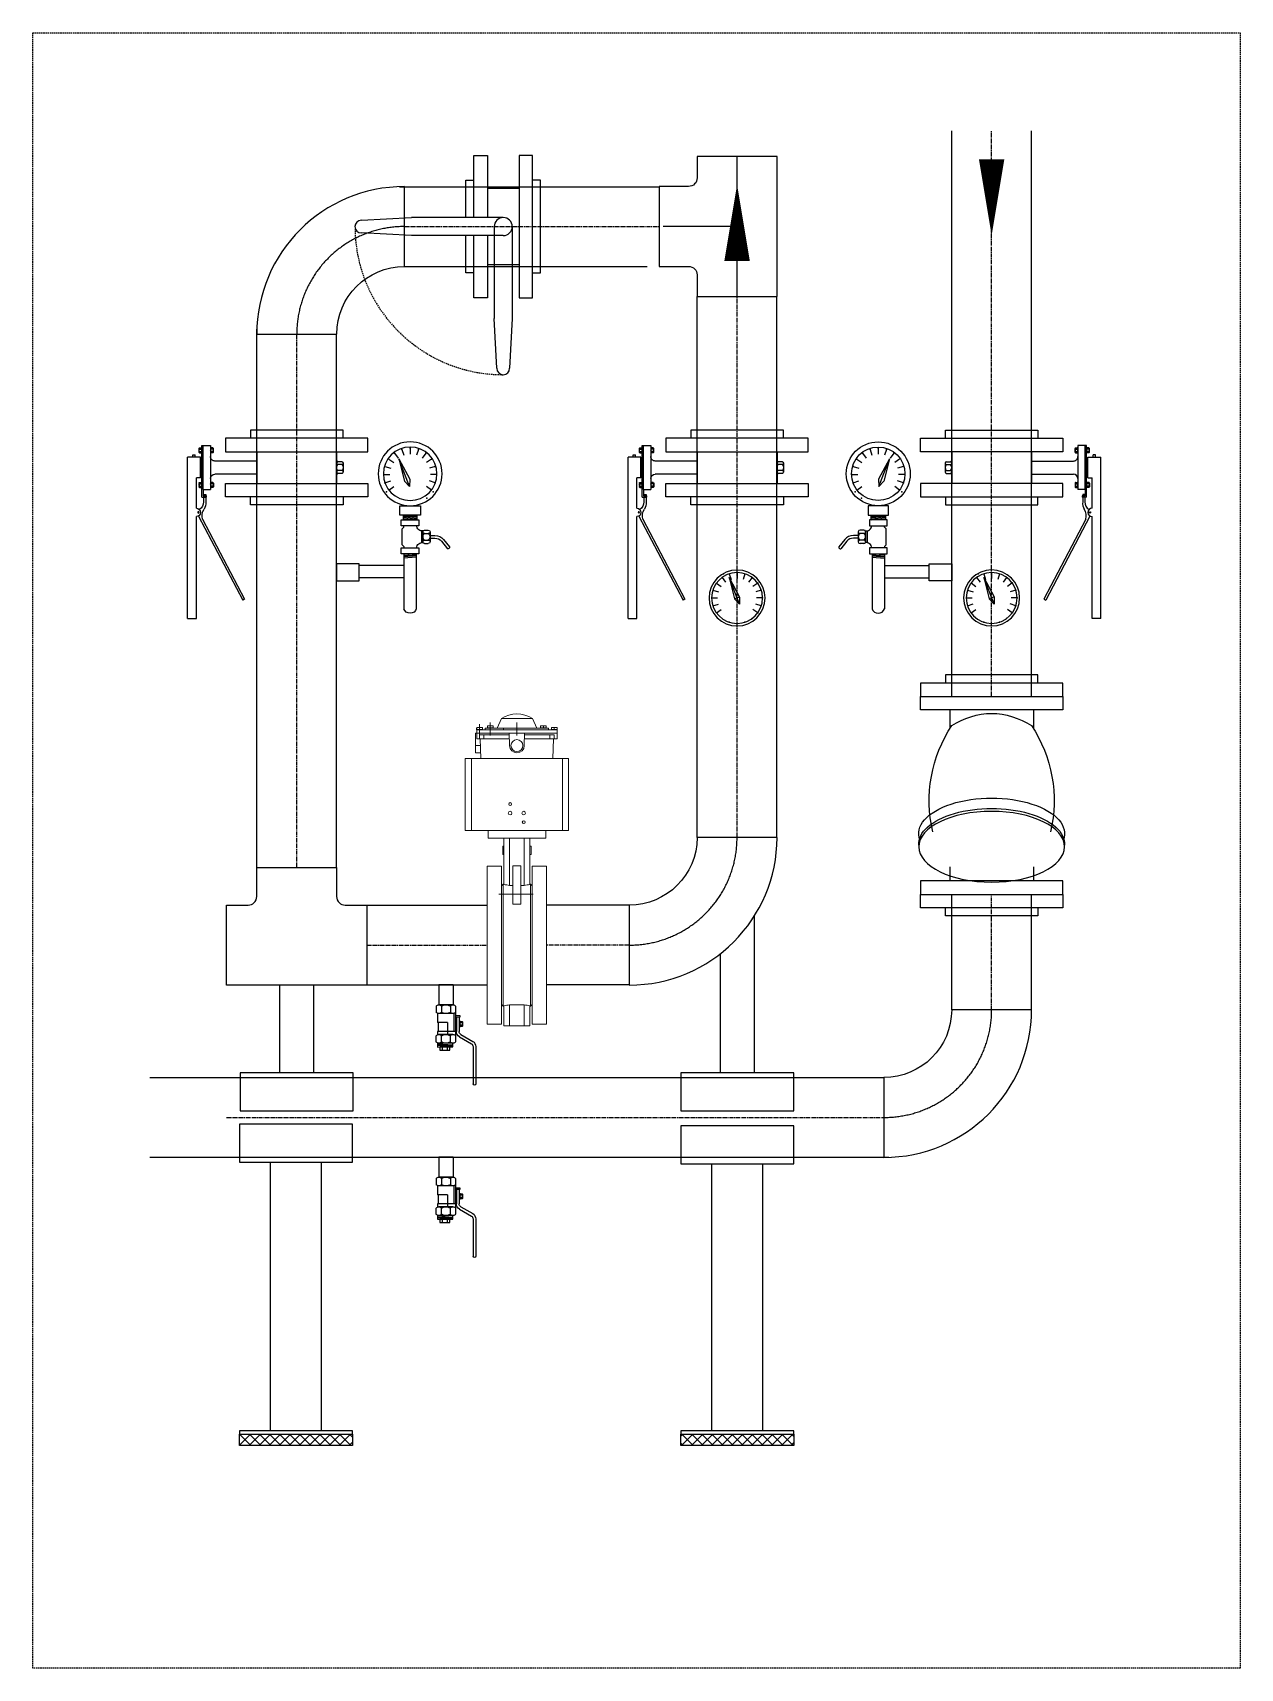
# Model space of a CAD drawing. Extents: x 0 to 160756, y 0 to 229247.
# Drawn here: x 46562 to 48697, y 109859 to 112752 of the extents above; entities that cross this region are included whole.
import ezdxf

# ---------------------------------------------------------------- set-up
doc = ezdxf.new("R2010")
doc.units = 0
doc.header["$LTSCALE"] = 10
for name, pattern in [('XCM7P30CDA$0$20P1-CDA-03-C10-00$0$XCM2QB1$0$HIDDEN', [0.375, 0.25, -0.125]), ('XCM7P30CDA$0$CENTER', [50.8, 31.75, -6.35, 6.35, -6.35]), ('XCM7P30CDA$0$CENTER2', [1.125, 0.75, -0.125, 0.125, -0.125]), ('XCM7P30CDA$0$CENTERX2', [20.32, 12.7, -2.54, 2.54, -2.54]), ('XCM7P30CDA$0$HIDDEN', [0.375, 0.25, -0.125])]:
    doc.linetypes.add(name, pattern=pattern)
for name, color, linetype in [('XCM7P30CDA$0$FORMAT', 252, 'Continuous'), ('XCM7P30CDA$0$M-PIPE-CHWR20', 252, 'Continuous'), ('XCM7P30CDA$0$M-PIPE-CHWR20_CL', 252, 'XCM7P30CDA$0$CENTER2'), ('XCM7P30CDA$0$M-PIPE-CHWS12', 252, 'Continuous'), ('XCM7P30CDA$0$M-PIPE-CHWS12_CL', 252, 'XCM7P30CDA$0$CENTER2'), ('XCM7P30CDA$0$M-PIPE-VAVE', 252, 'Continuous'), ('XCM7P30CDA$0$M-PIPE-VENT', 252, 'Continuous'), ('XCM7P30CDA$0$管架', 252, 'Continuous')]:
    doc.layers.add(name, color=color, linetype=linetype)
doc.layers.add('XCM7P30CDA$0$M-PIPE-38_4C CONDENSER WATER RETURN-1', color=252, linetype='Continuous', lineweight=5)

# ---------------------------------------------------------------- blocks, each defined once
blk = doc.blocks.new('XCM7P30CDA$0$Es-125')
blk.add_lwpolyline([(7.06501, 0, 0.414213562), (-19.05, 26.11501), (-19.05, 11.98499, -0.414213562), (-7.06501, 0)], format="xyb", close=True)
at = {"color": 1, "linetype": 'XCM7P30CDA$0$CENTER'}
blk.add_arc((-19.05, 0), 19.05, 0, 90, dxfattribs=at)
blk = doc.blocks.new('XCM7P30CDA$0$Y-S 125A')
for p, q in [((-74.1, 423.2), (-74.1, 391.3)), ((74.1, 423.2), (74.1, 391.3)), ((-74.1, 145.5), (-74.1, 122.3)), ((74.1, 145.5), (74.1, 122.3))]:
    blk.add_line(p, q)
for points in [[(-125.8, 447), (-125.8, 470.8), (125.8, 470.8), (125.8, 447), (-125.8, 447)], [(-81.8, 470.8), (-81.8, 485.1), (81.8, 485.1), (81.8, 470.8)], [(-125.8, 447), (-125.8, 423.2), (125.8, 423.2), (125.8, 447), (-125.8, 447)], [(-125.8, 97), (-125.8, 120.8), (125.8, 120.8), (125.8, 97), (-125.8, 97)], [(-125.8, 97), (-125.8, 73.2), (125.8, 73.2), (125.8, 97), (-125.8, 97)], [(-81.8, 73.2), (-81.8, 58.9), (81.8, 58.9), (81.8, 73.2)]]:
    blk.add_lwpolyline(points)
for centre, radius, start, end in [((3.5, 278.9), 138.3, 91.4539, 122.2502), ((-3.5, 278.9), 138.3, 57.7498, 88.5461), ((131.2, 262.6), 241.6, 146.5215, 193.1258), ((-131.2, 262.6), 241.6, 346.8742, 33.4785)]:
    blk.add_arc(centre, radius, start, end)
at = {"ltscale": 0.2}
for centre, start_param, end_param in [((0, 204.6), 2.95343, 6.471347), ((0, 186.3), 3.100764, 6.324014)]:
    blk.add_ellipse(centre, major_axis=(-128.8, 0), ratio=0.486038, start_param=start_param, end_param=end_param, dxfattribs=at)
blk.add_ellipse((0, 181.2), major_axis=(-128.8, 0), ratio=0.486038, dxfattribs=at)
blk = doc.blocks.new('XCM7P30CDA$0$125AA')
for p, q in [((147.4, 55.4), (147.4, 61.9)), ((148.3, 63), (151.4, 63)), ((148.3, 60.8), (151.4, 60.8)), ((165.6, 66.9), (152.3, 66.9)), ((152.3, 66.9), (152.3, -10.9)), ((167.9, 66.9), (165.6, 66.9)), ((165.6, -10.9), (165.6, 66.9)), ((167.9, -24.3), (167.9, 66.9)), ((171.9, 63), (168.7, 63)), ((171.9, 60.8), (168.7, 60.8)), ((172.7, 55.4), (172.7, 61.9)), ((-82.3, 35.7), (-82.3, 20.3)), ((-80.2, 38.3), (-72.7, 38.3)), ((-80.2, 33.2), (-72.7, 33.2)), ((-70.6, 56), (-70.6, 0)), ((70.6, 56), (70.6, 0)), ((70.6, 39.6), (144.6, 39.6)), ((148.3, 56.5), (151.4, 56.5)), ((148.3, 54.3), (151.4, 54.3)), ((167.9, 36.6), (170.1, 36.6)), ((171.9, 56.5), (168.7, 56.5)), ((171.9, 54.3), (168.7, 54.3)), ((170.1, 46.2), (192.8, 46.2)), ((170.1, 9.8), (170.1, 46.2)), ((183.4, 50.5), (179.5, 50.5)), ((179.5, 46.2), (179.5, 50.5)), ((183.4, 46.2), (183.4, 50.5)), ((192.8, -238.9), (192.8, 46.2)), ((125.8, 0), (-125.8, 0)), ((-125.8, 0), (-125.8, -23.8)), ((-80.2, 22.8), (-72.7, 22.8)), ((-80.2, 17.7), (-72.7, 17.7)), ((70.6, 16.4), (144.6, 16.4)), ((125.8, -23.8), (125.8, 0)), ((147.4, 0.6), (147.4, -5.9)), ((148.3, 1.7), (151.4, 1.7)), ((167.9, 19.4), (170.1, 19.4)), ((171.9, 1.7), (168.7, 1.7)), ((170.1, 9.8), (177.4, 9.8)), ((172.7, 0.6), (172.7, -5.9)), ((177.4, -44), (177.4, 9.8)), ((-125.8, -23.8), (125.8, -23.8)), ((-81.8, -23.8), (-81.8, -38.1)), ((81.8, -38.1), (81.8, -23.8)), ((148.3, -0.5), (151.4, -0.5)), ((148.3, -4.8), (151.4, -4.8)), ((148.3, -7), (151.4, -7)), ((165.6, -10.9), (152.3, -10.9)), ((160.3, -22), (160.3, -24.3)), ((165.6, -22), (160.3, -22)), ((167.9, -24.3), (160.3, -24.3)), ((160.9, -19.6), (160.9, -22)), ((164.8, -19.6), (160.9, -19.6)), ((160.9, -24.3), (160.9, -32.9)), ((164.8, -19.6), (164.8, -22)), ((164.8, -24.3), (164.8, -32.9)), ((165.6, -10.9), (165.6, -22)), ((171.9, -0.5), (168.7, -0.5)), ((171.9, -4.8), (168.7, -4.8)), ((171.9, -7), (168.7, -7)), ((-81.8, -38.1), (81.8, -38.1)), ((166.6, -63.4), (92.1, -204.7)), ((173.8, -57.9), (95.5, -206.5)), ((177.4, -238.9), (177.4, -58.8)), ((92.1, -204.7), (95.5, -206.5)), ((192.8, -238.9), (177.4, -238.9))]:
    blk.add_line(p, q)
for points in [[(-81.8, 79.8), (-81.8, 94.1), (81.8, 94.1), (81.8, 79.8)], [(-125.8, 56), (-125.8, 79.8), (125.8, 79.8), (125.8, 56), (-125.8, 56)]]:
    blk.add_lwpolyline(points)
for centre, major_axis, start_param, end_param in [((150.6, 58.7), (-2.22, 2.22), 0.024385, 1.546411), ((148.5, 61.9), (-0.785, 0.785), -0.564084, 2.13488), ((151.2, 64.1), (0.785, 0.785), 4.148305, 5.497787), ((151.2, 61.9), (0.785, 0.785), 4.148305, 6.847269), ((149.1, 58.7), (-2.22, 2.22), 3.165978, 4.688004), ((171, 58.7), (2.22, 2.22), 1.595182, 3.117207), ((169, 64.1), (-0.785, 0.785), 0.785398, 2.13488), ((169, 61.9), (-0.785, 0.785), -0.564084, 2.13488), ((171.6, 61.9), (0.785, 0.785), 4.148305, 6.847269), ((169.6, 58.7), (2.22, 2.22), 4.736774, 6.2588), ((-74.8, 28), (5.29, 5.29), 1.595182, 3.117207), ((-79.6, 35.7), (1.87, 1.87), 1.006713, 3.705676), ((-73.3, 40.9), (-1.87, 1.87), 2.577509, 3.926991), ((-73.3, 35.7), (1.87, 1.87), 4.148305, 6.847269), ((-78.1, 28), (-5.29, 5.29), 3.165978, 4.688004), ((144.6, 47.3), (-5.47, 5.47), 2.356194, 3.926991), ((148.5, 55.4), (-0.785, 0.785), -0.564084, 2.13488), ((151.2, 55.4), (0.785, 0.785), 4.148305, 6.847269), ((151.2, 53.3), (-0.785, 0.785), 3.926991, 5.276473), ((169, 55.4), (-0.785, 0.785), -0.564084, 2.13488), ((169, 53.3), (0.785, 0.785), 1.006713, 2.356194), ((171.6, 55.4), (-0.785, 0.785), 2.577509, 5.276473), ((-79.6, 20.3), (1.87, 1.87), 1.006713, 3.705676), ((-73.3, 20.3), (1.87, 1.87), 4.148305, 6.847269), ((-73.3, 15.1), (1.87, 1.87), 5.497787, 6.847269), ((144.6, 8.7), (5.47, 5.47), 5.497787, 7.068583), ((148.5, 0.6), (0.785, 0.785), 1.006713, 3.705676), ((151.2, 2.7), (0.785, 0.785), 4.148305, 5.497787), ((151.2, 0.6), (-0.785, 0.785), 2.577509, 5.276473), ((169, 2.7), (-0.785, 0.785), 0.785398, 2.13488), ((169, 0.6), (0.785, 0.785), 1.006713, 3.705676), ((171.6, 0.6), (-0.785, 0.785), 2.577509, 5.276473), ((150.6, -2.7), (2.22, 2.22), 1.595182, 3.117207), ((148.5, -5.9), (0.785, 0.785), 1.006713, 3.705676), ((149.1, -2.7), (-2.22, 2.22), 3.165978, 4.688004), ((151.2, -5.9), (-0.785, 0.785), 2.577509, 5.276473), ((151.2, -8.1), (-0.785, 0.785), 3.926991, 5.276473), ((171, -2.7), (2.22, 2.22), 1.595182, 3.117207), ((169, -5.9), (0.785, 0.785), 1.006713, 3.705676), ((169, -8.1), (0.785, 0.785), 1.006713, 2.356194), ((169.6, -2.7), (-2.22, 2.22), 3.165978, 4.688004), ((171.6, -5.9), (-0.785, 0.785), 2.577509, 5.276473), ((181, -35.3), (-14.3, 14.3), 0.66637, 1.326971), ((145.5, -57.8), (15.4, 15.4), 5.237289, 6.083365), ((179.5, -33.4), (-10.4, 10.4), 0.748374, 1.83462), ((177.4, -51.4), (-5.23, 5.23), -0.785398, 2.356194)]:
    blk.add_ellipse(centre, major_axis=major_axis, ratio=1, start_param=start_param, end_param=end_param)
blk.add_ellipse((173.7, -51.4), major_axis=(0.827, 0.827), ratio=1)
blk = doc.blocks.new('XCM7P30CDA$0$125AAA')
for p, q in [((-67.5, 0), (-67.5, -56)), ((67.5, 0), (67.5, -56)), ((-15.9, -28), (-15.9, -190.4)), ((0, -12.1), (162.4, -12.1)), ((15.9, -28), (15.9, -190.4)), ((162.4, -12.1), (250.7, -16.7)), ((0, -43.9), (162.4, -43.9)), ((250.7, -39.3), (162.4, -43.9)), ((-11.3, -278.7), (-15.9, -190.4)), ((15.9, -190.4), (11.3, -278.7))]:
    blk.add_line(p, q)
for points in [[(81.8, 23.8), (81.8, 38.1), (-81.8, 38.1), (-81.8, 23.8)], [(125.8, 0), (125.8, 23.8), (-125.8, 23.8), (-125.8, 0), (125.8, 0)], [(-15.9, -79.8), (-125.8, -79.8), (-125.8, -56), (-15.9, -56)], [(15.9, -56), (125.8, -56)], [(125.8, -56), (125.8, -79.8), (15.9, -79.8)], [(-15.9, -94.1), (-81.8, -94.1), (-81.8, -79.8)], [(81.8, -79.8), (81.8, -94.1), (15.9, -94.1)]]:
    blk.add_lwpolyline(points)
for centre, radius, start, end in [((0, -28), 15.9, 0, 180), ((0, -28), 15.9, 90, 270), ((250.7, -28), 11.3, 270, 90), ((0, -278.7), 11.3, 180, 0)]:
    blk.add_arc(centre, radius, start, end)
at = {"linetype": 'XCM7P30CDA$0$HIDDEN'}
blk.add_arc((0, -28), 262, 270, 0, dxfattribs=at)
blk = doc.blocks.new('XCM7P30CDA$0$tg')
at = {"color": 3}
for p, q in [((-26.5, 36.4), (-20.3, 28)), ((-13.9, 42.8), (-10.7, 32.9)), ((14.1, 36.1), (-4.5, 1.7)), ((-4.2, -10.9), (14.1, 36.1)), ((0, 45), (0, 34.6)), ((14.1, 36.1), (4.5, -1.7)), ((13.9, 42.8), (10.7, 32.9)), ((26.5, 36.4), (20.3, 28)), ((-42.8, 13.9), (-32.9, 10.7)), ((-36.4, 26.5), (-28, 20.3)), ((-4.5, 1.7), (4.5, -1.7)), ((-4.5, 1.7), (-4.2, -10.9)), ((36.4, 26.5), (28, 20.3)), ((42.8, 13.9), (32.9, 10.7)), ((-45, 0), (-34.6, 0)), ((-42.8, -13.9), (-32.9, -10.7)), ((-36.4, -26.5), (-28, -20.3)), ((4.5, -1.7), (-4.2, -10.9)), ((36.4, -26.5), (28, -20.3)), ((42.8, -13.9), (32.9, -10.7)), ((45, 0), (34.6, 0))]:
    blk.add_line(p, q, dxfattribs=at)
for radius in [49.5, 45]:
    blk.add_circle((0, 0), radius, dxfattribs=at)
for p in [(-26.5, 36.4), (23.9, 42.8), (26.5, 36.4), (-42.8, 13.9), (-36.4, 26.5), (-45, 0), (-42.8, -13.9), (-36.4, -26.5), (-26.5, -36.4)]:
    blk.add_point(p, dxfattribs=at)
for p in [(-13.9, -42.8), (0, -45), (13.9, -42.8)]:
    blk.add_point(p)
blk = doc.blocks.new('XCM7P30CDA$0$PG')
at = {"layer": 'XCM7P30CDA$0$M-PIPE-VAVE', "color": 3}
for p, q in [((-157.5, 211), (-151.1, 202.2)), ((-144.5, 217.6), (-141.1, 207.3)), ((-130, 219.9), (-130, 209.1)), ((-115.5, 217.6), (-118.9, 207.3)), ((-102.5, 211), (-108.9, 202.2)), ((-174.5, 187.6), (-164.2, 184.2)), ((-167.8, 200.6), (-159.1, 194.2)), ((-110, 200.7), (-129.3, 165)), ((-129, 151.9), (-110, 200.7)), ((-110, 200.7), (-120, 161.4)), ((-92.2, 200.6), (-100.9, 194.2)), ((-85.5, 187.6), (-95.8, 184.2)), ((-176.8, 173.1), (-165.9, 173.1)), ((-174.5, 158.7), (-164.2, 162)), ((-167.8, 145.6), (-159.1, 152)), ((-129.3, 165), (-129, 151.9)), ((-120, 161.4), (-129, 151.9)), ((-92.2, 145.6), (-100.9, 152)), ((-85.5, 158.7), (-95.8, 162)), ((-83.2, 173.1), (-94.1, 173.1)), ((-148, 118), (-148, 101.5)), ((-112, 118), (-148, 118)), ((-112, 101.5), (-112, 118)), ((-148, 101.5), (-112, 101.5)), ((-145.6, 93), (-145.6, 82.7)), ((-114.4, 93), (-145.6, 93)), ((-142.6, 93), (-142.6, 101.5)), ((-142.6, 99), (-117.4, 101)), ((-142.6, 97), (-117.4, 99)), ((-142.6, 95), (-117.4, 97)), ((-142.6, 93), (-117.4, 95)), ((-117.4, 101.5), (-117.4, 93)), ((-114.4, 82.7), (-114.4, 93)), ((-189, 58.1), (-199.6, 45)), ((-165.3, 65.4), (-173.9, 65.4)), ((-165.3, 60.6), (-173.9, 60.6)), ((-165.3, 71.8), (-165.3, 54.2)), ((-165.2, 71.8), (-165.2, 54.2)), ((-155.5, 74.9), (-162.1, 74.9)), ((-155.5, 68.7), (-162.1, 68.7)), ((-152.4, 71.8), (-152.4, 54.2)), ((-149.8, 73.3), (-149.8, 52.7)), ((-145.6, 82.7), (-114.4, 82.7)), ((-118.8, 80.2), (-118.8, 82.7)), ((-115.9, 77.2), (-118.8, 80.2)), ((-115.9, 48.8), (-115.9, 77.2)), ((-185.3, 55.1), (-195.9, 42)), ((-155.5, 57.3), (-162.1, 57.3)), ((-155.5, 51.1), (-162.1, 51.1)), ((-145.6, 43.3), (-145.6, 33)), ((-114.4, 43.3), (-145.6, 43.3)), ((-145.6, 33), (-114.4, 33)), ((-140.9, 33), (-140.9, -64.2)), ((-140.9, 31.2), (-119.1, 29.5)), ((-140.9, 29.3), (-119.1, 27.5)), ((-138, 33), (-119.1, 31.5)), ((-119.1, 33), (-119.1, -64.2)), ((-115.9, 48.8), (-118.8, 45.8)), ((-118.8, 45.8), (-118.8, 43.3)), ((-114.4, 33), (-114.4, 43.3)), ((-140.9, 27.3), (-119.1, 25.5)), ((-119.1, 12), (-40, 12)), ((-119.1, -9.8), (-40, -9.8))]:
    blk.add_line(p, q, dxfattribs=at)
blk.add_lwpolyline([(0, -15), (-40, -15), (-40, 15), (0, 15)], close=True, dxfattribs=at)
for radius in [56.5, 47.3]:
    blk.add_circle((-130, 174.5), radius, dxfattribs=at)
for centre, radius, start, end in [((-174.6, 47.5), 17.9, 87.5039, 143.6351), ((-173.9, 45.9), 14.7, 90, 141.139), ((-158.5, 63), 6.74, 122.5505, 237.4495), ((-162.1, 71.8), 3.1, 90, 270), ((-155.5, 71.8), 3.1, 270, 90), ((-159.1, 63), 6.74, 302.5505, 57.4495), ((-151.7, 83.7), 10.4, 263.0366, 354.3974), ((-196.9, 44.6), 2.75, 171.6144, 290.6636), ((-162.1, 54.2), 3.1, 90, 270), ((-155.5, 54.2), 3.1, 270, 90), ((-151.7, 42.6), 10.4, 4.8138, 96.9634), ((-130, -60.9), 11.4, 196.6033, 343.3967)]:
    blk.add_arc(centre, radius, start, end, dxfattribs=at)
for p in [(-157.5, 211), (-144.5, 217.6), (-130, 219.9), (-115.5, 217.6), (-102.5, 211), (-174.5, 187.6), (-167.8, 200.6), (-176.8, 173.1), (-174.5, 158.7), (-85.5, 158.7), (-83.2, 173.1), (-170.9, 142.6), (-159.6, 131.3), (-88.2, 142.6)]:
    blk.add_point(p, dxfattribs=at)
blk = doc.blocks.new('XCM7P30CDA$0$AR')
blk.add_lwpolyline([(0, 0, 0, 15, 0), (45, 0, 0, 0, 0)], format="xyseb")
blk = doc.blocks.new('XCM7P30CDA$0$BALL')
at = {"color": 0, "linetype": 'ByBlock'}
for p, q in [((-1.88, 2.46), (-1.88, -2.83)), ((-1.5, 2.64), (0.58, 2.64)), ((-1.12, 2.46), (-1.12, 1.53)), ((0.21, 2.46), (0.21, 1.53)), ((0.96, 2.46), (0.96, 1.53)), ((-2.91, 0.07), (-2.91, -0.45)), ((-2.54, 0.17), (-2.86, 0.17)), ((-2.52, 1.07), (-2.52, 0.8)), ((-1.88, 1.07), (-2.52, 1.07)), ((-2.52, 0.8), (-1.88, 0.8)), ((-2.41, 0.26), (-2.49, 0.26)), ((-2.49, 0.26), (-2.49, -0.64)), ((-2.49, 0.07), (-2.49, -0.45)), ((-2.41, 0.8), (-2.41, -1.3)), ((-2.01, 0.8), (-2.01, -1.3)), ((-1.88, 0.01), (-2.01, 0.01)), ((-1.64, 1.37), (-1.64, -1.29)), ((-1.5, 1.35), (0.58, 1.35)), ((-0.71, 0.05), (0.78, 0.05)), ((-0.71, 0.05), (-0.71, -1.73)), ((0.68, 0.05), (0.68, -1.29)), ((0.78, 1.39), (0.78, 0.05)), ((-2.66, -1.73), (-4.41, -2.74)), ((-2.46, -2.08), (-4.21, -3.09)), ((-2.86, -0.02), (-2.54, -0.02)), ((-2.86, -0.35), (-2.54, -0.35)), ((-2.86, -0.54), (-2.54, -0.54)), ((-2.41, -0.64), (-2.49, -0.64)), ((-1.88, -0.38), (-2.01, -0.38)), ((-1.88, -1.29), (0.78, -1.29)), ((-1.5, -1.73), (0.58, -1.73)), ((-1.12, -2.83), (-1.12, -1.91)), ((0.21, -2.83), (0.21, -1.91)), ((0.78, -1.29), (0.78, -1.77)), ((0.96, -2.83), (0.96, -1.91)), ((-4.86, -3.52), (-4.86, -8.99)), ((-4.46, -3.52), (-4.46, -8.99)), ((-1.5, -3.01), (0.58, -3.01))]:
    blk.add_line(p, q, dxfattribs=at)
for centre, radius, start, end in [((-1.5, 2.15), 0.487, 39.1755, 140.8245), ((-0.46, 1.31), 1.32, 59.7968, 120.2032), ((0.58, 2.15), 0.487, 39.1755, 140.8245), ((-2.79, 0.07), 0.122, 129.1755, 230.8245), ((-2.61, 0.07), 0.122, 309.1755, 50.8245), ((-1.5, 1.84), 0.487, 219.1755, 320.8245), ((-0.46, 2.67), 1.32, 239.7968, 300.2032), ((0.58, 1.84), 0.487, 219.1755, 320.8245), ((-2.58, -0.19), 0.331, 149.7968, 210.2032), ((-2.79, -0.45), 0.122, 129.1755, 230.8245), ((-2.91, -1.3), 0.5, 300, 0), ((-2.82, -0.19), 0.331, 329.7968, 30.2032), ((-2.61, -0.45), 0.122, 309.1755, 50.8245), ((-2.91, -1.3), 0.9, 300, 0), ((-1.5, -2.21), 0.487, 39.1755, 140.8245), ((-0.46, -3.05), 1.32, 59.7968, 120.2032), ((0.58, -2.21), 0.487, 39.1755, 140.8245), ((-3.96, -3.52), 0.9, 120, 180), ((-3.96, -3.52), 0.5, 120, 180), ((-1.5, -2.53), 0.487, 219.1755, 320.8245), ((-0.46, -1.69), 1.32, 239.7968, 300.2032), ((0.58, -2.53), 0.487, 219.1755, 320.8245), ((-4.66, -8.99), 0.2, 180, 0)]:
    blk.add_arc(centre, radius, start, end, dxfattribs=at)
blk = doc.blocks.new('XCM7P30CDA$0$A$C594865B6')
at = {"color": 0, "linetype": 'ByBlock'}
for p, q in [((33.3, 147.7), (33.3, 118.2)), ((33.3, 147.7), (54.6, 147.7)), ((54.6, 147.7), (54.6, 118.2))]:
    blk.add_line(p, q, dxfattribs=at)
at = {"layer": 'XCM7P30CDA$0$管架', "linetype": 'ByBlock'}
for p, q in [((33.6, 56.2), (55.9, 58.9)), ((34.5, 58.9), (55.4, 60.6)), ((55.9, 58.9), (34.5, 58.9)), ((42, 56.2), (42, 51.6)), ((49.7, 56.2), (49.7, 51.6))]:
    blk.add_line(p, q, dxfattribs=at)
blk.add_lwpolyline([(56.3, 62.1), (56.3, 56.2), (33.6, 56.2), (33.6, 61.7)], dxfattribs=at)
blk.add_lwpolyline([(38.4, 56.2), (53.2, 56.2), (53.2, 51.6), (38.4, 51.6)], close=True, dxfattribs=at)
at = {"color": 1, "linetype": 'ByBlock', "xscale": 10, "yscale": 10, "zscale": 10}
blk.add_blockref('XCM7P30CDA$0$BALL', (48.6, 91.9), dxfattribs=at)
blk = doc.blocks.new('XCM7P30CDA$0$A$Cb3f3f79e')
at = {"color": 7, "linetype": 'Continuous', "lineweight": 15}
for p, q in [((-330, 127.5), (-330, 116.5)), ((-330, 127.5), (-322.6, 127.5)), ((-330, 116.5), (-322.6, 116.5)), ((-330, 98.2), (-330, 116.5)), ((-322.6, 127.5), (-278, 127.5)), ((-322.6, 116.5), (-278, 116.5)), ((-278, 127.5), (-272.7, 127.5)), ((-278, 116.5), (-272.7, 116.5)), ((-272.7, 127.5), (-213, 127.5)), ((-272.7, 116.5), (-213, 116.5)), ((-213, 127.5), (-203, 127.5)), ((-213, 116.5), (-203, 116.5)), ((-203, 127.5), (-203, 116.5)), ((-203, 58), (-203, 116.5)), ((-388.1, 88), (-388.1, 85.5)), ((-384.5, 88), (-387.7, 88)), ((-385.2, 107), (-385.2, 104.5)), ((-384.7, 102), (-385.2, 104.5)), ((-385.2, 104.5), (-385.2, 99.5)), ((-384.7, 97), (-385.2, 99.5)), ((-385.2, 97), (-385.2, 99.5)), ((-381.5, 107), (-384.7, 107)), ((-381.5, 102), (-384.7, 102)), ((-381.5, 97), (-384.7, 97)), ((-384, 88), (-384.5, 88)), ((-384.5, 88), (-384.5, 85.5)), ((-384, 92), (-381, 92)), ((-384, 83), (-384, 92)), ((-381, 107), (-381.5, 107)), ((-381.5, 107), (-381.5, 104.5)), ((-381.5, 104.5), (-381.5, 102)), ((-381.5, 102), (-381.5, 99.5)), ((-381.5, 99.5), (-381.5, 97)), ((-381.5, 97), (-381, 97)), ((-381, 107), (-381, 102)), ((-381, 107), (-375, 107)), ((-381, -30), (-381, 102)), ((-375, 102), (-375, 107)), ((-375, 107), (-372, 107)), ((-375, 49.5), (-375, 102)), ((-372, 107), (-365, 107)), ((-372, 102), (-372, 49.4)), ((-372, 102), (-365, 102)), ((-372, 94.5), (-365, 94.5)), ((-365, 107), (-365, 102)), ((-365, 102), (-365, 94.5)), ((-365, 100.7), (-330, 99.5)), ((-365, 94.5), (-365, 49.3)), ((-330, 98.2), (-330, 94.5)), ((-330, 94.5), (-330, -22.5)), ((-189, 87), (-203, 87)), ((-189, -15), (-189, 87)), ((-384, 71), (-401, 63.5)), ((-401, 8.5), (-401, 63.5)), ((-387.7, 83), (-388.1, 85.5)), ((-388.1, 85.5), (-388.1, 80.5)), ((-387.7, 78), (-388.1, 80.5)), ((-388.1, 78), (-388.1, 80.5)), ((-384.5, 83), (-387.7, 83)), ((-384.5, 78), (-387.7, 78)), ((-384.5, 85.5), (-384.5, 83)), ((-384.5, 83), (-384.5, 80.5)), ((-384.5, 80.5), (-384.5, 78)), ((-384.5, 78), (-384, 78)), ((-384, 59.8), (-384, 83)), ((-384, 12.2), (-384, 59.8)), ((-203, 14), (-203, 58)), ((-189, 59), (-107.2, 59)), ((-160, 61), (-175, 61)), ((-175, 61), (-175, 59)), ((-160, 61), (-160, 59)), ((-105, 63), (-108, 60)), ((-108, 60), (-108, 59)), ((0, 60), (-108, 60)), ((-105, 63), (0, 63)), ((0, 63), (105, 63)), ((108, 60), (0, 60)), ((108, 60), (105, 63)), ((107.2, 59), (143, 59)), ((108, 59), (108, 60)), ((143, 59), (143, 49)), ((-353, 49), (-375, 49.5)), ((-375, 49.5), (-375, 22.5)), ((-105.5, 49), (-189, 49)), ((-140, 29), (-140, 43)), ((-140, 43), (-120, 43)), ((-120, 29), (-140, 29)), ((-120, 43), (-72.6, 43)), ((-120, 29), (-72.6, 29)), ((-105.5, 43), (-105.5, 49)), ((-105.5, 23), (-105.5, 29)), ((-72.6, 29), (-72.6, 43)), ((105.5, 49), (105.5, 23)), ((143, 49), (105.5, 49)), ((143, 23), (143, 49)), ((-401, 8.5), (-384, 1)), ((-384, 12.2), (-381, 12.2)), ((-384, -11), (-384, 12.2)), ((-375, 22.5), (-353, 23)), ((-375, -30), (-375, 22.5)), ((-372, 22.6), (-372, -30)), ((-365, 22.7), (-365, -22.5)), ((-203, -44.5), (-203, 14)), ((-189, 23), (-105.5, 23)), ((-107.2, 13), (-189, 13)), ((-175, 11), (-175, 13)), ((-175, 11), (-171, 11)), ((-171, 11), (-171, 13)), ((-171, 11), (-160, 11)), ((-160, 11), (-160, 13)), ((-108, 13), (-108, 12)), ((-108, 12), (-105, 9)), ((-108, 12), (0, 12)), ((0, 9), (-105, 9)), ((0, 12), (108, 12)), ((105, 9), (0, 9)), ((105, 9), (108, 12)), ((105.5, 23), (143, 23)), ((143, 13), (107.2, 13)), ((108, 12), (108, 13)), ((143, 23), (143, 13)), ((-388.1, -6), (-388.1, -8.5)), ((-387.7, -11), (-388.1, -8.5)), ((-388.1, -8.5), (-388.1, -13.5)), ((-387.7, -16), (-388.1, -13.5)), ((-388.1, -16), (-388.1, -13.5)), ((-384.5, -6), (-387.7, -6)), ((-384.5, -11), (-387.7, -11)), ((-384.5, -16), (-387.7, -16)), ((-385.2, -25), (-385.2, -27.5)), ((-384.7, -30), (-385.2, -27.5)), ((-385.2, -27.5), (-385.2, -32.5)), ((-381.5, -25), (-384.7, -25)), ((-384, -6), (-384.5, -6)), ((-384.5, -6), (-384.5, -8.5)), ((-384.5, -8.5), (-384.5, -11)), ((-384.5, -11), (-384.5, -13.5)), ((-384.5, -13.5), (-384.5, -16)), ((-384.5, -16), (-384, -16)), ((-384, -20), (-384, -11)), ((-384, -20), (-381, -20)), ((-381, -25), (-381.5, -25)), ((-381.5, -25), (-381.5, -27.5)), ((-381.5, -27.5), (-381.5, -30)), ((-372, -22.5), (-365, -22.5)), ((-365, -30), (-365, -22.5)), ((-365, -28.7), (-330, -27.5)), ((-353, -28.3), (-353, -37)), ((-340, -37), (-340, -27.8)), ((-330, -22.5), (-330, -26.2)), ((-330, -44.5), (-330, -26.2)), ((-203, -15), (-189, -15)), ((-384.7, -35), (-385.2, -32.5)), ((-385.2, -35), (-385.2, -32.5)), ((-381.5, -30), (-384.7, -30)), ((-381.5, -35), (-384.7, -35)), ((-384, -35.3), (-381, -35.3)), ((-381.5, -30), (-381.5, -32.5)), ((-381.5, -32.5), (-381.5, -35)), ((-381.5, -35), (-381, -35)), ((-381, -30), (-381, -35)), ((-381, -35), (-375, -35)), ((-375, -35), (-375, -30)), ((-375, -35), (-372, -35)), ((-375, -37), (-375, -35)), ((-353, -37), (-375, -37)), ((-372, -30), (-365, -30)), ((-372, -35), (-365, -35)), ((-365, -30), (-365, -35)), ((-340, -37), (-353, -37)), ((-330, -44.5), (-330, -55.5)), ((-330, -44.5), (-322.6, -44.5)), ((-330, -55.5), (-322.6, -55.5)), ((-322.6, -44.5), (-278, -44.5)), ((-322.6, -55.5), (-278, -55.5)), ((-278, -44.5), (-272.7, -44.5)), ((-278, -55.5), (-272.7, -55.5)), ((-272.7, -44.5), (-213, -44.5)), ((-272.7, -55.5), (-213, -55.5)), ((-213, -44.5), (-203, -44.5)), ((-213, -55.5), (-203, -55.5)), ((-203, -44.5), (-203, -55.5))]:
    blk.add_line(p, q, dxfattribs=at)
for points in [[(-139.7, 88.4), (139.7, 88.4), (139.7, 63), (-139.7, 63)], [(-139.7, -16.4), (139.7, -16.4), (139.7, 9), (-139.7, 9)]]:
    blk.add_lwpolyline(points, close=True)
for centre, radius in [((-353, 36), 10.5), ((-233.5, 48), 3.18), ((-217.5, 48), 2.5), ((-249.5, 24), 2.5), ((-233.5, 24), 3.2)]:
    blk.add_circle(centre, radius, dxfattribs=at)
for centre, radius, start, end in [((-357.7, 36), 51.3, 147.5596, 212.4404), ((0, 72), 108, 186.9135, 192.296), ((0, 72), 108, 347.704, 353.0865), ((-353, 36), 13, 270, 90), ((0, 0), 108, 167.704, 173.0865), ((0, 0), 108, 6.9135, 12.296)]:
    blk.add_arc(centre, radius, start, end, dxfattribs=at)
for points, knots in [([(-388.1, 85.5), (-388.1, 85.6), (-388.1, 86.4), (-387.9, 87.2), (-387.7, 88)], [0, 0, 0, 0, 0.070201, 1, 1, 1, 1]), ([(-387.7, 88), (-387.9, 88), (-388.1, 88), (-388.1, 88), (-388.1, 88)], [0, 0, 0, 0, 0.768151, 1, 1, 1, 1]), ([(-385.2, 104.5), (-385.2, 104.6), (-385.1, 105.4), (-384.9, 106.2), (-384.7, 107)], [0, 0, 0, 0, 0.0702, 1, 1, 1, 1]), ([(-384.7, 107), (-384.9, 107), (-385.1, 107), (-385.1, 107), (-385.2, 107)], [0, 0, 0, 0, 0.768151, 1, 1, 1, 1]), ([(-385.2, 99.5), (-385.2, 99.6), (-385.1, 100.4), (-384.9, 101.2), (-384.7, 102)], [0, 0, 0, 0, 0.070201, 1, 1, 1, 1]), ([(-385.2, 97), (-385.1, 97), (-385.1, 97), (-384.9, 97), (-384.7, 97)], [0, 0, 0, 0, 0.231849, 1, 1, 1, 1]), ([(-388.1, 80.5), (-388.1, 80.6), (-388.1, 81.4), (-387.9, 82.2), (-387.7, 83)], [0, 0, 0, 0, 0.070201, 1, 1, 1, 1]), ([(-388.1, 78), (-388.1, 78), (-388.1, 78), (-387.9, 78), (-387.7, 78)], [0, 0, 0, 0, 0.231849, 1, 1, 1, 1]), ([(-388.1, -8.5), (-388.1, -8.4), (-388.1, -7.6), (-387.9, -6.8), (-387.7, -6)], [0, 0, 0, 0, 0.070201, 1, 1, 1, 1]), ([(-387.7, -6), (-387.9, -6), (-388.1, -6), (-388.1, -6), (-388.1, -6)], [0, 0, 0, 0, 0.768151, 1, 1, 1, 1]), ([(-388.1, -13.5), (-388.1, -13.4), (-388.1, -12.6), (-387.9, -11.8), (-387.7, -11)], [0, 0, 0, 0, 0.070201, 1, 1, 1, 1]), ([(-388.1, -16), (-388.1, -16), (-388.1, -16), (-387.9, -16), (-387.7, -16)], [0, 0, 0, 0, 0.231849, 1, 1, 1, 1]), ([(-385.2, -27.5), (-385.2, -27.4), (-385.1, -26.6), (-384.9, -25.8), (-384.7, -25)], [0, 0, 0, 0, 0.0702, 1, 1, 1, 1]), ([(-384.7, -25), (-384.9, -25), (-385.1, -25), (-385.1, -25), (-385.2, -25)], [0, 0, 0, 0, 0.768151, 1, 1, 1, 1]), ([(-385.2, -32.5), (-385.2, -32.4), (-385.1, -31.6), (-384.9, -30.8), (-384.7, -30)], [0, 0, 0, 0, 0.070201, 1, 1, 1, 1]), ([(-385.2, -35), (-385.1, -35), (-385.1, -35), (-384.9, -35), (-384.7, -35)], [0, 0, 0, 0, 0.231849, 1, 1, 1, 1])]:
    blk.add_open_spline(points, degree=3, knots=knots, dxfattribs=at)
at = {"layer": 'XCM7P30CDA$0$FORMAT', "linetype": 'XCM7P30CDA$0$CENTERX2', "lineweight": 0}
for p, q in [((-90, 17), (-90, 65)), ((-394, 36), (-371, 36)), ((-90, 17), (-90, 4)), ((-394, -11), (-371, -11)), ((-391, -30), (-365, -30))]:
    blk.add_line(p, q, dxfattribs=at)
blk = doc.blocks.new('XCM7P30CDA')
at = {"layer": 'XCM7P30CDA$0$M-PIPE-VENT'}
h = blk.add_hatch(dxfattribs=at)
h.set_pattern_fill('ANSI37', color=256, scale=100, style=0)
h.set_pattern_definition([(45, (-154057.395, 17579.027), (-8.8388348, 8.8388348), []), (135, (-154057.395, 17579.027), (-8.8388348, -8.8388348), [])])
h.paths.add_polyline_path([(46927.7, 110272.7), (46927.7, 110252.7), (47127.7, 110252.7), (47127.7, 110272.7)])
h = blk.add_hatch(dxfattribs=at)
h.set_pattern_fill('ANSI37', color=256, scale=100, style=0)
h.set_pattern_definition([(45, (-155679.782, 17579.027), (-8.83883476, 8.83883476), []), (135, (-155679.782, 17579.027), (-8.83883476, -8.83883476), [])])
h.paths.add_polyline_path([(47708.1, 110272.7), (47708.1, 110252.7), (47908.1, 110252.7), (47908.1, 110272.7)])
at = {"linetype": 'XCM7P30CDA$0$20P1-CDA-03-C10-00$0$XCM2QB1$0$HIDDEN'}
blk.add_lwpolyline([(46562.4, 112751.7), (48697, 112751.7), (48697, 109858.6), (46562.4, 109858.6)], close=True, dxfattribs=at)
at = {"color": 1, "linetype": 'XCM7P30CDA$0$CENTER'}
for points in [[(47807.5, 112285), (47807.5, 112533)], [(47807.5, 112409), (47676.7, 112409)]]:
    blk.add_lwpolyline(points, dxfattribs=at)
at = {"layer": 'XCM7P30CDA$0$M-PIPE-CHWR20'}
for p, q in [((47210.7, 112479.3), (47670, 112479.3)), ((47219.6, 112338.3), (47648.6, 112338.3)), ((47737, 111328.3), (47737, 112285)), ((47878, 111328.3), (47878, 112285)), ((46958.6, 111275.3), (46958.6, 112227.2)), ((47099.6, 111275.3), (47099.6, 112218.3)), ((47153.1, 111208.3), (47365.9, 111208.3)), ((47617, 111208.3), (47470.7, 111208.3)), ((47838.1, 110912), (47838.1, 111189.3)), ((47778.1, 110912), (47778.1, 111122.8)), ((46999.1, 110912), (46999.1, 111067.2)), ((47059.1, 110912), (47059.1, 111067.2)), ((47153.1, 111067.3), (47365.9, 111067.3)), ((47617, 111067.3), (47470.7, 111067.3)), ((46982.7, 110278.7), (46982.7, 110754)), ((47072.7, 110278.7), (47072.7, 110754)), ((47763.1, 110278.7), (47763.1, 110751)), ((47853.1, 110278.7), (47853.1, 110751))]:
    blk.add_line(p, q, dxfattribs=at)
for points in [[(47670, 112479.7), (47670, 112338.4), (47721.9, 112338.4, -0.414214), (47736.9, 112323.4), (47736.9, 112285), (47878.2, 112285), (47878.2, 112533), (47736.9, 112533), (47736.9, 112494.7, -0.414214), (47721.9, 112479.7)], [(46958.4, 111275.3), (47099.7, 111275.3), (47099.7, 111223.5, 0.414214), (47114.7, 111208.5), (47153.1, 111208.5), (47153.1, 111067.2), (46905.1, 111067.2), (46905.1, 111208.5), (46943.4, 111208.5, 0.414214), (46958.4, 111223.5)]]:
    blk.add_lwpolyline(points, format="xyb", close=True, dxfattribs=at)
at = {"layer": 'XCM7P30CDA$0$M-PIPE-CHWR20_CL'}
for p, q in [((47219.6, 112408.8), (47670, 112408.8)), ((47807.5, 111328.3), (47807.5, 112285)), ((47029.1, 111275.3), (47029.1, 112218.3)), ((47153.1, 111137.8), (47365.9, 111137.8)), ((47617, 111137.8), (47470.7, 111137.8))]:
    blk.add_line(p, q, dxfattribs=at)
at = {"layer": 'XCM7P30CDA$0$M-PIPE-CHWS12'}
for p, q in [((48187, 111577.6), (48187, 112578.2)), ((48328, 111577.6), (48328, 112578.2)), ((48187, 111023.5), (48187, 111227.6)), ((48328, 111014.7), (48328, 111227.6)), ((46769.6, 110903.5), (48067, 110903.5)), ((46769.6, 110762.5), (48075.9, 110762.5))]:
    blk.add_line(p, q, dxfattribs=at)
for points in [[(47129.1, 110912), (46929.1, 110912), (46929.1, 110844.9), (47129.1, 110844.9)], [(47908.1, 110912), (47708.1, 110912), (47708.1, 110844.9), (47908.1, 110844.9)], [(47127.7, 110821), (46927.7, 110821), (46927.7, 110754), (47127.7, 110754)], [(47908.1, 110818), (47708.1, 110818), (47708.1, 110751), (47908.1, 110751)]]:
    blk.add_lwpolyline(points, close=True, dxfattribs=at)
at = {"layer": 'XCM7P30CDA$0$M-PIPE-CHWS12_CL'}
for p, q in [((48257.5, 111577.6), (48257.5, 112578.2)), ((48257.5, 111023.5), (48257.5, 111227.6)), ((46905.1, 110833), (48067, 110833))]:
    blk.add_line(p, q, dxfattribs=at)
at = {"layer": 'XCM7P30CDA$0$M-PIPE-VENT', "elevation": 0}
for points in [[(47127.7, 110278.7), (46927.7, 110278.7), (46927.7, 110272.7), (47127.7, 110272.7)], [(47908.1, 110278.7), (47708.1, 110278.7), (47708.1, 110272.7), (47908.1, 110272.7)]]:
    blk.add_lwpolyline(points, close=True, dxfattribs=at)
at = {"layer": 'XCM7P30CDA$0$M-PIPE-VENT'}
for points in [[(47127.7, 110272.7), (47127.7, 110252.7), (46927.7, 110252.7), (46927.7, 110272.7), (47127.7, 110272.7)], [(47908.1, 110272.7), (47908.1, 110252.7), (47708.1, 110252.7), (47708.1, 110272.7), (47908.1, 110272.7)]]:
    blk.add_lwpolyline(points, dxfattribs=at)
at = {"layer": 'XCM7P30CDA$0$M-PIPE-38_4C CONDENSER WATER RETURN-1', "rotation": 270}
blk.add_blockref('XCM7P30CDA$0$A$Cb3f3f79e', (47382.3, 111137.8), dxfattribs=at)
at = {"layer": 'XCM7P30CDA$0$M-PIPE-CHWR20', "xscale": 10, "yscale": 10, "zscale": 10}
for p, rotation in [((47219.6, 112408.8), 89.99999999999999), ((47617, 111137.8), 270)]:
    blk.add_blockref('XCM7P30CDA$0$Es-125', p, dxfattribs=dict(at, rotation=rotation))
at = {"layer": 'XCM7P30CDA$0$M-PIPE-CHWR20_CL', "xscale": -3, "yscale": 3, "zscale": 3, "rotation": 90}
blk.add_blockref('XCM7P30CDA$0$AR', (47807.5, 112483), dxfattribs=at)
at = {"layer": 'XCM7P30CDA$0$M-PIPE-CHWS12', "rotation": 270}
for name, p, xscale, yscale, zscale in [('XCM7P30CDA$0$AR', (48257.5, 112393), -3, 3, 3), ('XCM7P30CDA$0$Es-125', (48067, 110833), 10, 10, 10)]:
    blk.add_blockref(name, p, dxfattribs=dict(at, xscale=xscale, yscale=yscale, zscale=zscale))
at = {"layer": 'XCM7P30CDA$0$M-PIPE-VAVE', "rotation": 270}
blk.add_blockref('XCM7P30CDA$0$125AAA', (47422.1, 112408.8), dxfattribs=at)
at = {"layer": 'XCM7P30CDA$0$M-PIPE-VAVE', "xscale": -1}
for name, p in [('XCM7P30CDA$0$125AA', (47029.1, 111954.5)), ('XCM7P30CDA$0$125AA', (47807.5, 111954.5)), ('XCM7P30CDA$0$PG', (47099.6, 111797)), ('XCM7P30CDA$0$tg', (47807.5, 111751.8)), ('XCM7P30CDA$0$tg', (48257.5, 111751.9)), ('XCM7P30CDA$0$Y-S 125A', (48257.5, 111130.6))]:
    blk.add_blockref(name, p, dxfattribs=at)
at = {"layer": 'XCM7P30CDA$0$M-PIPE-VAVE'}
for name, p in [('XCM7P30CDA$0$125AA', (48257.5, 111954.5)), ('XCM7P30CDA$0$PG', (48187, 111797))]:
    blk.add_blockref(name, p, dxfattribs=at)
at = {"layer": 'XCM7P30CDA$0$管架', "linetype": 'ByBlock', "xscale": -1.199999999882566, "yscale": 1.199999999882566, "zscale": 1.199999999882566, "rotation": 0.05587430417270056}
for p in [(47345.7, 110890.2), (47345.7, 110585.4)]:
    blk.add_blockref('XCM7P30CDA$0$A$C594865B6', p, dxfattribs=at)

msp = doc.modelspace()

# ---------------------------------------------------------------- block references
msp.add_blockref('XCM7P30CDA', (0, 0))

doc.saveas('drawing.dxf')
